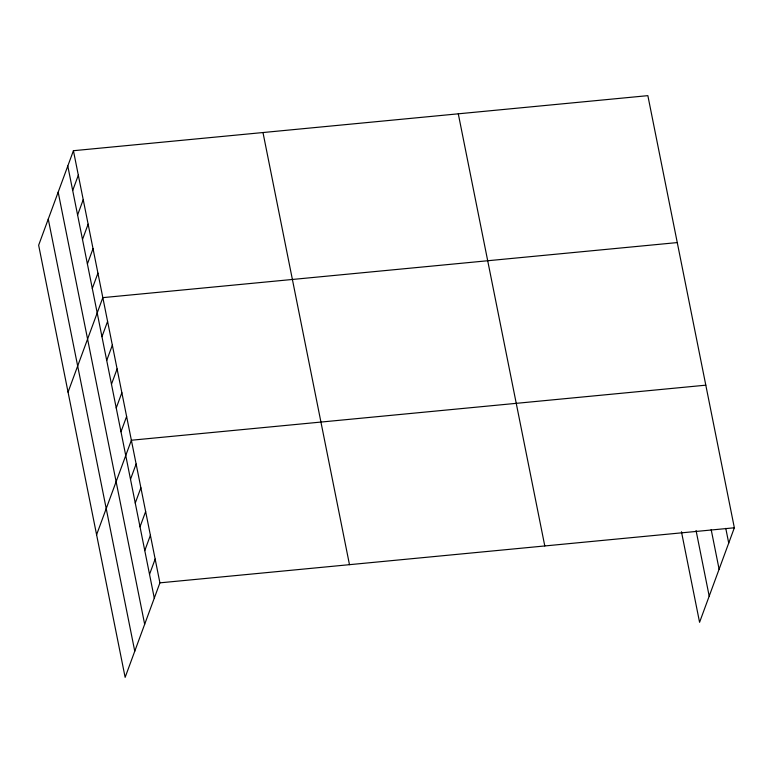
<?xml version="1.0" encoding="UTF-8"?>
<svg xmlns="http://www.w3.org/2000/svg" width="773" height="773" viewBox="0 0 773 773"><rect width="100%" height="100%" fill="white"/><g stroke="black" fill="none" stroke-linecap="round" stroke-linejoin="round"><path stroke-width="1.16" d="M73.425 150.706L38.65 245.215L125.139 677.351L159.914 582.842L73.425 150.706L647.861 95.649L734.35 527.785L699.575 622.294L681.457 531.756M72.701 190.487L78.324 175.191M77.6 214.981L83.223 199.685M82.498 239.466L88.132 224.17M87.397 263.951L93.031 248.655M92.306 288.445L97.929 273.14M68.053 392.143L102.828 297.634L677.264 242.577M101.959 336.699L107.592 321.404M106.713 360.46L112.346 345.164M111.476 384.229L117.1 368.934M116.23 407.999L121.863 392.703M120.984 431.769L126.617 416.473M96.596 534.752L131.371 440.233L705.807 385.176M130.502 479.299L136.125 464.003M135.256 503.068L140.889 487.773M140.019 526.838L145.643 511.542M144.773 550.598L150.397 535.303M149.527 574.368L155.16 559.072M159.914 582.842L734.35 527.785M725.779 528.365L728.726 543.081M711.179 529.611L719.103 569.218M696.058 530.51L709.199 596.157M458.292 113.815L544.791 545.951M262.984 132.541L349.483 564.667M67.792 166.002L154.291 598.138M58.178 192.148L144.667 624.275M48.264 219.078L134.763 651.214"/></g></svg>
